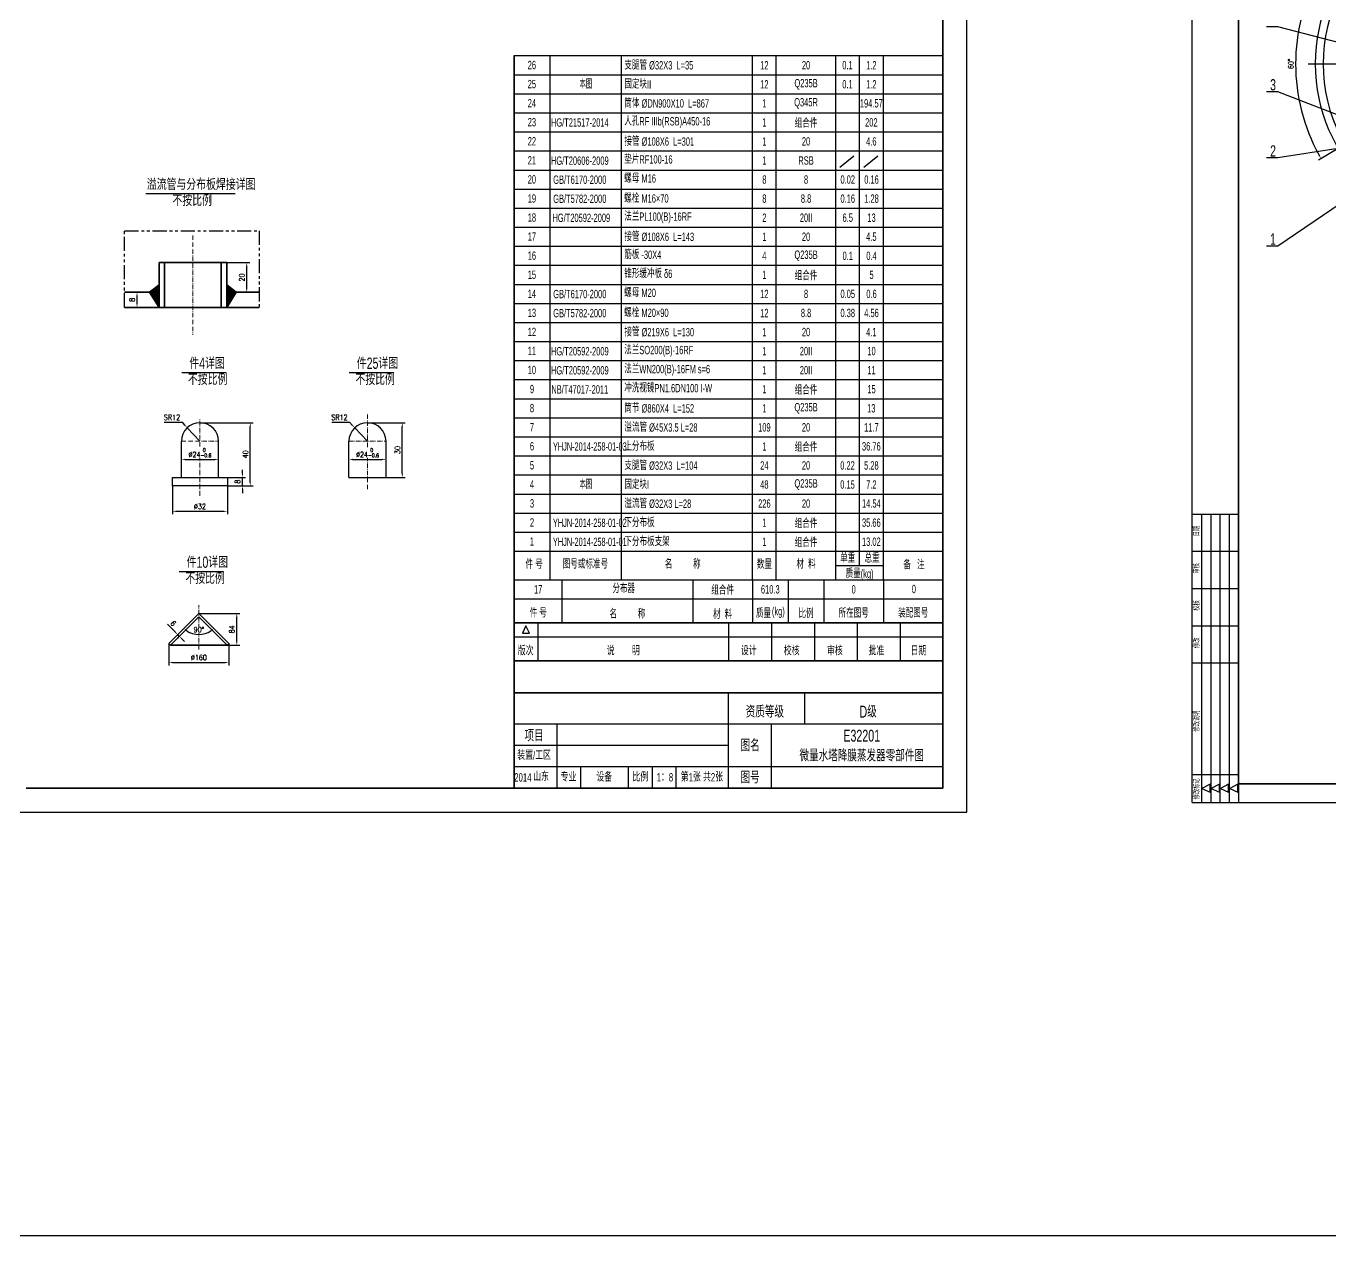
# Model space of a CAD drawing. Header units: millimetres. Extents: x 174648 to 205929, y -160248 to -145891.
# Drawn here: x 176620 to 180088, y -151223 to -148006 of the extents above; entities that cross this region are included whole.
import ezdxf
from ezdxf.enums import TextEntityAlignment as Align

# ---------------------------------------------------------------- set-up
doc = ezdxf.new("R2010")
doc.units = ezdxf.units.MM
doc.linetypes.add('ACAD_ISO10W100', pattern=[18.7, 12, -3, 0.7, -3])
doc.linetypes.add('PHANTOM', pattern=[2.5, 1.25, -0.25, 0.25, -0.25, 0.25, -0.25])
doc.layers.add('9双点划线层', color=6, linetype='PHANTOM')
doc.layers.add('中心线', color=1, linetype='ACAD_ISO10W100', lineweight=18)
doc.layers.add('图层1', color=4, linetype='Continuous', lineweight=35)
doc.styles.add('TH_GBDIM', font='romans.shx', dxfattribs={"width": 0.8, "bigfont": 'gbcbig.shx'})
doc.styles.add('样式 3.5', font='roms.shx', dxfattribs={"width": 0.7, "height": 3.5, "bigfont": 'hztxt.shx'})
doc.styles.add('样式 5', font='roms.shx', dxfattribs={"width": 0.67, "height": 5, "bigfont": 'hztxt.shx'})
doc.dimstyles.new('TH_GBDIM', dxfattribs={"dimtxt": 3.5, "dimasz": 2.5, "dimexe": 2, "dimexo": 0, "dimgap": 1.5, "dimtad": 1, "dimdec": 1, "dimzin": 0, "dimdsep": 46, "dimtxsty": 'TH_GBDIM', "dimcen": 2.5, "dimclrd": 130, "dimclre": 130, "dimclrt": 3, "dimadec": 0, "dimazin": 0, "dimtfac": 0.714286, "dimtdec": 1, "dimtmove": 0, "dimatfit": 3, "dimfxl": 0, "dimtzin": 0, "dimlwd": -1, "dimlwe": -1, "dimarcsym": 0})

# ---------------------------------------------------------------- blocks, each defined once
blk = doc.blocks.new('*D266')
at = {"color": 130, "linetype": 'Continuous', "transparency": 16777216}
blk.add_arc((180500.5, -148106.7), 362.7, 151.5799, 178.4201, dxfattribs=at)
at = {"color": 130, "transparency": 16777216}
for points in [[(180180.1, -147933.3), (180183, -147934.9), (180186.4, -147925.4)], [(180139.6, -148096.7), (180136.3, -148096.7), (180137.8, -148106.7)]]:
    blk.add_solid(points, dxfattribs=at)
at = {"layer": 'Defpoints', "color": 0, "transparency": 16777216}
for p in [(180117.7, -147885.7), (180303.3, -147992.9), (180030.5, -148106.7), (180970.5, -148106.7)]:
    blk.add_point(p, dxfattribs=at)
at = {"color": 3, "transparency": 16777216, "insert": (180137.6, -148009.5), "char_height": 14, "attachment_point": 5, "rotation": 75, "style": 'TH_GBDIM', "bg_fill": 3, "box_fill_scale": 1.1, "bg_fill_color": 256, "bg_fill_true_color": 13158600, "bg_fill_transparency": 0}
blk.add_mtext('30°', dxfattribs=at)
at = {"layer": 'Defpoints', "color": 0, "transparency": 16777216}
blk.add_point((180159.7, -147982.7), dxfattribs=at)
blk = doc.blocks.new('*D267')
at = {"color": 130, "transparency": 16777216}
blk.add_line((180117.7, -147885.7), (180057.7, -147851.1), dxfattribs=at)
at = {"color": 130, "linetype": 'Continuous', "transparency": 16777216}
blk.add_line((180110.8, -148331.7), (180057.7, -148362.4), dxfattribs=at)
blk.add_arc((180500.5, -148106.7), 503.3, 151.1385, 208.8615, dxfattribs=at)
at = {"color": 130, "transparency": 16777216}
for points in [[(180058.3, -147863), (180061.2, -147864.6), (180064.6, -147855.1)], [(180061.2, -148348.8), (180058.3, -148350.5), (180064.6, -148358.4)]]:
    blk.add_solid(points, dxfattribs=at)
at = {"layer": 'Defpoints', "color": 0, "transparency": 16777216}
for p in [(180117.7, -147885.7), (180303.3, -147992.9), (180004.8, -148019.3), (180500.5, -148106.7), (180110.8, -148331.7)]:
    blk.add_point(p, dxfattribs=at)
at = {"color": 3, "transparency": 16777216, "insert": (179984.2, -148106.7), "char_height": 14, "attachment_point": 5, "rotation": 90, "style": 'TH_GBDIM', "bg_fill": 3, "box_fill_scale": 1.1, "bg_fill_color": 256, "bg_fill_true_color": 13158600, "bg_fill_transparency": 0}
blk.add_mtext('60°', dxfattribs=at)
blk = doc.blocks.new('*D305')
at = {"color": 130, "transparency": 16777216}
blk.add_line((177153.4, -148635.1), (177214.7, -148635.1), dxfattribs=at)
at = {"color": 130, "linetype": 'Continuous', "transparency": 16777216}
for p, q in [((177206.7, -148704.1), (177206.7, -148645.1)), ((177178.6, -148714.1), (177214.7, -148714.1))]:
    blk.add_line(p, q, dxfattribs=at)
at = {"color": 130, "transparency": 16777216}
for points in [[(177205, -148645.1), (177208.3, -148645.1), (177206.7, -148635.1)], [(177205, -148704.1), (177208.3, -148704.1), (177206.7, -148714.1)]]:
    blk.add_solid(points, dxfattribs=at)
at = {"layer": 'Defpoints', "color": 0, "transparency": 16777216}
for p in [(177153.4, -148635.1), (177206.7, -148635.1), (177178.6, -148714.1)]:
    blk.add_point(p, dxfattribs=at)
at = {"color": 3, "transparency": 16777216, "insert": (177193.7, -148674.6), "char_height": 14, "attachment_point": 5, "rotation": 90, "style": 'TH_GBDIM', "bg_fill": 3, "box_fill_scale": 1.1, "bg_fill_color": 256, "bg_fill_true_color": 13158600, "bg_fill_transparency": 0}
blk.add_mtext('{20}{}{}', dxfattribs=at)
blk = doc.blocks.new('*D306')
at = {"color": 130, "linetype": 'Continuous', "transparency": 16777216}
for p, q in [((176914.7, -148714.1), (176906.7, -148714.1)), ((176914.7, -148724.1), (176914.7, -148744.1))]:
    blk.add_line(p, q, dxfattribs=at)
at = {"color": 130, "transparency": 16777216}
blk.add_line((176914.7, -148754.1), (176906.7, -148754.1), dxfattribs=at)
for points in [[(176913.1, -148724.1), (176916.4, -148724.1), (176914.7, -148714.1)], [(176913.1, -148744.1), (176916.4, -148744.1), (176914.7, -148754.1)]]:
    blk.add_solid(points, dxfattribs=at)
at = {"color": 3, "transparency": 16777216, "insert": (176901.7, -148734.1), "char_height": 14, "attachment_point": 5, "rotation": 90, "style": 'TH_GBDIM', "bg_fill": 3, "box_fill_scale": 1.1, "bg_fill_color": 256, "bg_fill_true_color": 13158600, "bg_fill_transparency": 0}
blk.add_mtext('{8}{}{}', dxfattribs=at)
at = {"layer": 'Defpoints', "color": 0, "transparency": 16777216}
for p in [(176914.7, -148714.1), (176914.7, -148754.1), (176914.7, -148754.1)]:
    blk.add_point(p, dxfattribs=at)
blk = doc.blocks.new('*D307')
at = {"color": 130, "linetype": 'Continuous', "transparency": 16777216}
for p, q in [((177009.1, -149228.7), (177009.1, -149304.5)), ((177019.1, -149296.5), (177145.3, -149296.5))]:
    blk.add_line(p, q, dxfattribs=at)
at = {"color": 130, "transparency": 16777216}
blk.add_line((177155.3, -149228.7), (177155.3, -149304.5), dxfattribs=at)
for points in [[(177019.1, -149294.9), (177019.1, -149298.2), (177009.1, -149296.5)], [(177145.3, -149294.9), (177145.3, -149298.2), (177155.3, -149296.5)]]:
    blk.add_solid(points, dxfattribs=at)
at = {"layer": 'Defpoints', "color": 0, "transparency": 16777216}
for p in [(177009.1, -149228.7), (177155.3, -149228.7), (177155.3, -149296.5)]:
    blk.add_point(p, dxfattribs=at)
at = {"color": 3, "transparency": 16777216, "insert": (177082.2, -149283.5), "char_height": 14, "attachment_point": 5, "style": 'TH_GBDIM', "bg_fill": 3, "box_fill_scale": 1.1, "bg_fill_color": 256, "bg_fill_true_color": 13158600, "bg_fill_transparency": 0}
blk.add_mtext('{%%c32}{}{}', dxfattribs=at)
blk = doc.blocks.new('*D308')
at = {"color": 130, "linetype": 'Continuous', "transparency": 16777216}
for p, q in [((177032.8, -149158.3), (177032.8, -149150.3)), ((177042.8, -149158.3), (177121.6, -149158.3))]:
    blk.add_line(p, q, dxfattribs=at)
at = {"color": 130, "transparency": 16777216}
blk.add_line((177131.6, -149158.3), (177131.6, -149150.3), dxfattribs=at)
for points in [[(177042.8, -149156.7), (177042.8, -149160), (177032.8, -149158.3)], [(177121.6, -149156.7), (177121.6, -149160), (177131.6, -149158.3)]]:
    blk.add_solid(points, dxfattribs=at)
at = {"layer": 'Defpoints', "color": 0, "transparency": 16777216}
for p in [(177032.8, -149158.3), (177131.6, -149158.3), (177131.6, -149158.3)]:
    blk.add_point(p, dxfattribs=at)
at = {"color": 3, "transparency": 16777216, "insert": (177082.2, -149140.7), "char_height": 14, "attachment_point": 5, "style": 'TH_GBDIM', "bg_fill": 3, "box_fill_scale": 1.1, "bg_fill_color": 256, "bg_fill_true_color": 13158600, "bg_fill_transparency": 0}
blk.add_mtext('{%%c24}{}{\\H0.7143x;\\S 0^ -0.6;}', dxfattribs=at)
blk = doc.blocks.new('*D309')
at = {"color": 130, "linetype": 'Continuous', "transparency": 16777216}
for p, q in [((177195.4, -149196.4), (177195.4, -149186.4)), ((177195.4, -149228.7), (177195.4, -149206.4)), ((177155.3, -149228.7), (177203.4, -149228.7)), ((177195.4, -149238.7), (177195.4, -149248.7))]:
    blk.add_line(p, q, dxfattribs=at)
at = {"color": 130, "transparency": 16777216}
blk.add_line((177155.3, -149206.4), (177203.4, -149206.4), dxfattribs=at)
for points in [[(177193.8, -149196.4), (177197.1, -149196.4), (177195.4, -149206.4)], [(177193.8, -149238.7), (177197.1, -149238.7), (177195.4, -149228.7)]]:
    blk.add_solid(points, dxfattribs=at)
at = {"layer": 'Defpoints', "color": 0, "transparency": 16777216}
for p in [(177155.3, -149206.4), (177155.3, -149228.7)]:
    blk.add_point(p, dxfattribs=at)
at = {"color": 3, "transparency": 16777216, "insert": (177182.4, -149217.6), "char_height": 14, "attachment_point": 5, "rotation": 90, "style": 'TH_GBDIM', "bg_fill": 3, "box_fill_scale": 1.1, "bg_fill_color": 256, "bg_fill_true_color": 13158600, "bg_fill_transparency": 0}
blk.add_mtext('{8}{}{}', dxfattribs=at)
at = {"layer": 'Defpoints', "color": 0, "transparency": 16777216}
blk.add_point((177195.4, -149206.4), dxfattribs=at)
blk = doc.blocks.new('*D310')
at = {"color": 130, "transparency": 16777216}
blk.add_line((177082.2, -149060.9), (177224.1, -149060.9), dxfattribs=at)
at = {"color": 130, "linetype": 'Continuous', "transparency": 16777216}
for p, q in [((177216.1, -149218.7), (177216.1, -149070.9)), ((177155.3, -149228.7), (177224.1, -149228.7))]:
    blk.add_line(p, q, dxfattribs=at)
at = {"color": 130, "transparency": 16777216}
for points in [[(177214.4, -149070.9), (177217.7, -149070.9), (177216.1, -149060.9)], [(177214.4, -149218.7), (177217.7, -149218.7), (177216.1, -149228.7)]]:
    blk.add_solid(points, dxfattribs=at)
at = {"layer": 'Defpoints', "color": 0, "transparency": 16777216}
for p in [(177082.2, -149060.9), (177216.1, -149060.9), (177155.3, -149228.7)]:
    blk.add_point(p, dxfattribs=at)
at = {"color": 3, "transparency": 16777216, "insert": (177203.1, -149144.8), "char_height": 14, "attachment_point": 5, "rotation": 90, "style": 'TH_GBDIM', "bg_fill": 3, "box_fill_scale": 1.1, "bg_fill_color": 256, "bg_fill_true_color": 13158600, "bg_fill_transparency": 0}
blk.add_mtext('{40}{}{}', dxfattribs=at)
blk = doc.blocks.new('*D311')
at = {"color": 130, "linetype": 'Continuous', "transparency": 16777216}
for p, q in [((176987.1, -149059.7), (177034.7, -149059.7)), ((177034.7, -149059.7), (177041.5, -149067)), ((177082.2, -149110.3), (177048.4, -149074.3))]:
    blk.add_line(p, q, dxfattribs=at)
at = {"layer": 'Defpoints', "color": 0, "transparency": 16777216}
for p in [(177048.4, -149074.3), (177082.2, -149110.3)]:
    blk.add_point(p, dxfattribs=at)
at = {"color": 3, "transparency": 16777216, "insert": (177007.9, -149046.7), "char_height": 14, "attachment_point": 5, "style": 'TH_GBDIM', "bg_fill": 3, "box_fill_scale": 1.1, "bg_fill_color": 256, "bg_fill_true_color": 13158600, "bg_fill_transparency": 0}
blk.add_mtext('{SR12}{}{}', dxfattribs=at)
at = {"color": 130, "transparency": 16777216}
blk.add_solid([(177042.7, -149065.9), (177040.3, -149068.1), (177048.4, -149074.3)], dxfattribs=at)
blk = doc.blocks.new('*D313')
at = {"color": 130, "linetype": 'Continuous', "transparency": 16777216}
blk.add_arc((177079.2, -149568.3), 56, 235.2452, 304.7548, dxfattribs=at)
at = {"color": 130, "transparency": 16777216}
for points in [[(177046.2, -149615.6), (177048.4, -149613), (177039.6, -149607.9)], [(177110.1, -149613), (177112.2, -149615.6), (177118.8, -149607.9)]]:
    blk.add_solid(points, dxfattribs=at)
at = {"layer": 'Defpoints', "color": 0, "transparency": 16777216}
for p in [(177079.2, -149568.3), (177079.2, -149568.3), (176999.2, -149648.3), (177159.2, -149648.3)]:
    blk.add_point(p, dxfattribs=at)
at = {"color": 3, "transparency": 16777216, "insert": (177079.2, -149611.3), "char_height": 14, "attachment_point": 5, "style": 'TH_GBDIM', "bg_fill": 3, "box_fill_scale": 1.1, "bg_fill_color": 256, "bg_fill_true_color": 13158600, "bg_fill_transparency": 0}
blk.add_mtext('90°', dxfattribs=at)
at = {"layer": 'Defpoints', "color": 0, "transparency": 16777216}
blk.add_point((177064.7, -149622.4), dxfattribs=at)
blk = doc.blocks.new('*D314')
at = {"color": 130, "linetype": 'Continuous', "transparency": 16777216}
for p, q in [((176999.2, -149648.3), (176999.2, -149706.5)), ((177009.2, -149698.5), (177149.2, -149698.5))]:
    blk.add_line(p, q, dxfattribs=at)
at = {"color": 130, "transparency": 16777216}
blk.add_line((177159.2, -149648.3), (177159.2, -149706.5), dxfattribs=at)
for points in [[(177009.2, -149696.8), (177009.2, -149700.2), (176999.2, -149698.5)], [(177149.2, -149696.8), (177149.2, -149700.2), (177159.2, -149698.5)]]:
    blk.add_solid(points, dxfattribs=at)
at = {"layer": 'Defpoints', "color": 0, "transparency": 16777216}
for p in [(176999.2, -149648.3), (177159.2, -149648.3), (177159.2, -149698.5)]:
    blk.add_point(p, dxfattribs=at)
at = {"color": 3, "transparency": 16777216, "insert": (177079.2, -149685.5), "char_height": 14, "attachment_point": 5, "style": 'TH_GBDIM', "bg_fill": 3, "box_fill_scale": 1.1, "bg_fill_color": 256, "bg_fill_true_color": 13158600, "bg_fill_transparency": 0}
blk.add_mtext('{%%c160}{}{}', dxfattribs=at)
blk = doc.blocks.new('*D315')
at = {"color": 130, "transparency": 16777216}
blk.add_line((177079.2, -149568.3), (177188.2, -149568.3), dxfattribs=at)
at = {"color": 130, "linetype": 'Continuous', "transparency": 16777216}
for p, q in [((177180.2, -149642.5), (177180.2, -149578.3)), ((177079.2, -149652.5), (177188.2, -149652.5))]:
    blk.add_line(p, q, dxfattribs=at)
at = {"color": 130, "transparency": 16777216}
for points in [[(177178.5, -149578.3), (177181.9, -149578.3), (177180.2, -149568.3)], [(177178.5, -149642.5), (177181.9, -149642.5), (177180.2, -149652.5)]]:
    blk.add_solid(points, dxfattribs=at)
at = {"layer": 'Defpoints', "color": 0, "transparency": 16777216}
for p in [(177079.2, -149568.3), (177180.2, -149568.3), (177079.2, -149652.5)]:
    blk.add_point(p, dxfattribs=at)
at = {"color": 3, "transparency": 16777216, "insert": (177167.2, -149610.4), "char_height": 14, "attachment_point": 5, "rotation": 90, "style": 'TH_GBDIM', "bg_fill": 3, "box_fill_scale": 1.1, "bg_fill_color": 256, "bg_fill_true_color": 13158600, "bg_fill_transparency": 0}
blk.add_mtext('84', dxfattribs=at)
blk = doc.blocks.new('*D316')
at = {"color": 130, "linetype": 'Continuous', "transparency": 16777216}
for p, q in [((177015.9, -149617.4), (176995.5, -149597)), ((177027.3, -149628.7), (177021.6, -149634.4)), ((177027.3, -149628.7), (177023, -149624.5)), ((177034.3, -149635.8), (177041.4, -149642.9))]:
    blk.add_line(p, q, dxfattribs=at)
at = {"color": 130, "transparency": 16777216}
blk.add_line((177023, -149624.5), (177017.4, -149630.2), dxfattribs=at)
for points in [[(177017.1, -149616.2), (177014.8, -149618.6), (177023, -149624.5)], [(177035.5, -149634.6), (177033.1, -149637), (177027.3, -149628.7)]]:
    blk.add_solid(points, dxfattribs=at)
at = {"layer": 'Defpoints', "color": 0, "transparency": 16777216}
for p in [(177023, -149624.5), (177023, -149624.5), (177027.3, -149628.7)]:
    blk.add_point(p, dxfattribs=at)
at = {"color": 3, "transparency": 16777216, "insert": (177011.4, -149594.5), "char_height": 14, "attachment_point": 5, "rotation": 315, "style": 'TH_GBDIM', "bg_fill": 3, "box_fill_scale": 1.1, "bg_fill_color": 256, "bg_fill_true_color": 13158600, "bg_fill_transparency": 0}
blk.add_mtext('6', dxfattribs=at)
blk = doc.blocks.new('*D318')
at = {"color": 130, "linetype": 'Continuous', "transparency": 16777216}
for p, q in [((177478.5, -149158.3), (177478.5, -149150.3)), ((177488.5, -149158.3), (177567.3, -149158.3))]:
    blk.add_line(p, q, dxfattribs=at)
at = {"color": 130, "transparency": 16777216}
blk.add_line((177577.3, -149158.3), (177577.3, -149150.3), dxfattribs=at)
for points in [[(177488.5, -149156.7), (177488.5, -149160), (177478.5, -149158.3)], [(177567.3, -149156.7), (177567.3, -149160), (177577.3, -149158.3)]]:
    blk.add_solid(points, dxfattribs=at)
at = {"layer": 'Defpoints', "color": 0, "transparency": 16777216}
for p in [(177478.5, -149158.3), (177577.3, -149158.3), (177577.3, -149158.3)]:
    blk.add_point(p, dxfattribs=at)
at = {"color": 3, "transparency": 16777216, "insert": (177527.9, -149140.7), "char_height": 14, "attachment_point": 5, "style": 'TH_GBDIM', "bg_fill": 3, "box_fill_scale": 1.1, "bg_fill_color": 256, "bg_fill_true_color": 13158600, "bg_fill_transparency": 0}
blk.add_mtext('{%%c24}{}{\\H0.7143x;\\S 0^ -0.6;}', dxfattribs=at)
blk = doc.blocks.new('*D319')
at = {"color": 130, "transparency": 16777216}
blk.add_line((177527.9, -149060.9), (177628.6, -149060.9), dxfattribs=at)
at = {"color": 130, "linetype": 'Continuous', "transparency": 16777216}
for p, q in [((177620.6, -149196.4), (177620.6, -149070.9)), ((177577.3, -149206.4), (177628.6, -149206.4))]:
    blk.add_line(p, q, dxfattribs=at)
at = {"color": 130, "transparency": 16777216}
for points in [[(177618.9, -149070.9), (177622.2, -149070.9), (177620.6, -149060.9)], [(177618.9, -149196.4), (177622.2, -149196.4), (177620.6, -149206.4)]]:
    blk.add_solid(points, dxfattribs=at)
at = {"layer": 'Defpoints', "color": 0, "transparency": 16777216}
for p in [(177527.9, -149060.9), (177620.6, -149060.9), (177577.3, -149206.4)]:
    blk.add_point(p, dxfattribs=at)
at = {"color": 3, "transparency": 16777216, "insert": (177607.6, -149133.6), "char_height": 14, "attachment_point": 5, "rotation": 90, "style": 'TH_GBDIM', "bg_fill": 3, "box_fill_scale": 1.1, "bg_fill_color": 256, "bg_fill_true_color": 13158600, "bg_fill_transparency": 0}
blk.add_mtext('{30}{}{}', dxfattribs=at)
blk = doc.blocks.new('*D320')
at = {"color": 130, "linetype": 'Continuous', "transparency": 16777216}
for p, q in [((177432.7, -149059.7), (177480.3, -149059.7)), ((177480.3, -149059.7), (177487.2, -149067)), ((177527.9, -149110.3), (177494, -149074.3))]:
    blk.add_line(p, q, dxfattribs=at)
at = {"layer": 'Defpoints', "color": 0, "transparency": 16777216}
for p in [(177494, -149074.3), (177527.9, -149110.3)]:
    blk.add_point(p, dxfattribs=at)
at = {"color": 3, "transparency": 16777216, "insert": (177453.5, -149046.7), "char_height": 14, "attachment_point": 5, "style": 'TH_GBDIM', "bg_fill": 3, "box_fill_scale": 1.1, "bg_fill_color": 256, "bg_fill_true_color": 13158600, "bg_fill_transparency": 0}
blk.add_mtext('{SR12}{}{}', dxfattribs=at)
at = {"color": 130, "transparency": 16777216}
blk.add_solid([(177488.4, -149065.9), (177486, -149068.1), (177494, -149074.3)], dxfattribs=at)

msp = doc.modelspace()

# ---------------------------------------------------------------- hatches: boundary and pattern name
h = msp.add_hatch()
h.set_pattern_fill('ANSI37', color=256)
h.set_pattern_definition([(45, (911.0454, 2804.153), (-2.24506403, 2.24506403), []), (135, (911.0454, 2804.153), (-2.24506403, -2.24506403), [])])
h.paths.add_polyline_path([(176973.4, -148694.6), (176948.2, -148714.1), (176973.4, -148754.1)])
h.paths.add_polyline_path([(177178.6, -148714.1), (177153.4, -148694.6), (177153.4, -148754.1)])

# ---------------------------------------------------------------- linework, layer by layer
at = {"color": 7, "linetype": 'Continuous'}
for p, q in [((179122.4, -150096.4), (179122.4, -146332.8)), ((179721.7, -150071.1), (179721.7, -147130.8)), ((179721.7, -149303.8), (179845.4, -149303.8)), ((179746.4, -149303.8), (179746.4, -150071.1)), ((179771.2, -149303.8), (179771.2, -150071.1)), ((179795.9, -149303.8), (179795.9, -150071.1)), ((179820.7, -149303.8), (179820.7, -150071.1)), ((179721.7, -149402.8), (179845.4, -149402.8)), ((179721.7, -149501.8), (179845.4, -149501.8)), ((179721.7, -149600.8), (179845.4, -149600.8)), ((179721.7, -149699.8), (179845.4, -149699.8)), ((179721.7, -149996.8), (179845.4, -149996.8)), ((179721.7, -150071.1), (181800.7, -150071.1)), ((176461.2, -150096.4), (179122.4, -150096.4))]:
    msp.add_line(p, q, dxfattribs=at)
for p, q in [((179949.8, -148007.8), (179920.1, -148007.8)), ((177918.5, -148084.7), (179059, -148084.7)), ((178013.6, -149478.7), (178013.6, -148084.7)), ((178203.6, -149478.7), (178203.6, -148084.7)), ((178552.1, -149478.7), (178552.1, -148084.7)), ((178615.5, -149478.7), (178615.5, -148084.7)), ((178773.9, -149478.7), (178773.9, -148084.7)), ((178837.2, -149440.6), (178837.2, -148084.7)), ((178900.6, -149478.7), (178900.6, -148084.7)), ((177918.5, -148135.4), (179059, -148135.4)), ((177918.5, -148186.1), (179059, -148186.1)), ((179949.8, -148180.6), (179920.1, -148180.6)), ((177918.5, -148236.8), (179059, -148236.8)), ((177918.5, -148287.5), (179059, -148287.5)), ((177918.5, -148338.2), (179059, -148338.2)), ((178784.7, -148381), (178821.9, -148351)), ((178848.1, -148381), (178885.3, -148351)), ((179949.8, -148356.6), (179920.1, -148356.6)), ((177918.5, -148388.9), (179059, -148388.9)), ((180187.6, -148430.1), (179949.8, -148591)), ((176938.4, -148451.5), (177175.5, -148451.5)), ((177918.5, -148439.6), (179059, -148439.6)), ((177918.5, -148490.2), (179059, -148490.2)), ((177918.5, -148540.9), (179059, -148540.9)), ((177918.5, -148591.6), (179059, -148591.6)), ((179949.8, -148591), (179920.1, -148591)), ((177918.5, -148642.3), (179059, -148642.3)), ((177918.5, -148693), (179059, -148693)), ((177918.5, -148743.7), (179059, -148743.7)), ((177918.5, -148794.4), (179059, -148794.4)), ((177918.5, -148845.1), (179059, -148845.1)), ((177918.5, -148895.7), (179059, -148895.7)), ((177033.6, -148927.3), (177152.1, -148927.3)), ((177479.2, -148927.3), (177597.8, -148927.3)), ((177918.5, -148946.4), (179059, -148946.4)), ((177918.5, -148997.1), (179059, -148997.1)), ((177918.5, -149047.8), (179059, -149047.8)), ((177032.8, -149206.4), (177032.8, -149110.3)), ((177131.6, -149206.4), (177131.6, -149110.3)), ((177478.5, -149206.4), (177478.5, -149110.3)), ((177577.3, -149206.4), (177577.3, -149110.3)), ((177918.5, -149098.5), (179059, -149098.5)), ((177918.5, -149149.2), (179059, -149149.2)), ((177918.5, -149199.9), (179059, -149199.9)), ((177918.5, -149250.6), (179059, -149250.6)), ((177918.5, -149301.3), (179059, -149301.3)), ((177918.5, -149351.9), (179059, -149351.9)), ((177918.5, -149402.6), (179059, -149402.6)), ((177026.7, -149456.4), (177145.2, -149456.4)), ((178773.9, -149440.6), (178900.6, -149440.6)), ((177918.5, -149478.7), (179059, -149478.7)), ((177918.5, -149592.7), (179059, -149592.7)), ((177918.5, -149609.2), (177918.5, -149640.9)), ((177949.3, -149601.4), (177940.6, -149620.6)), ((177959.1, -149620.6), (177949.3, -149601.4)), ((177981.9, -149694.1), (177981.9, -149592.7)), ((178488.8, -149592.7), (178488.8, -149694.1)), ((178602.8, -149592.7), (178602.8, -149694.1)), ((178716.8, -149592.7), (178716.8, -149694.1)), ((178830.9, -149592.7), (178830.9, -149694.1)), ((178944.9, -149592.7), (178944.9, -149694.1)), ((177918.5, -149630.7), (179059, -149630.7)), ((177940.6, -149620.6), (177959.1, -149620.6)), ((178488.8, -150033.1), (178488.8, -149779.6)), ((178691.5, -149862), (178691.5, -149779.6)), ((177918.5, -149862), (179059, -149862)), ((178032.6, -150033.1), (178032.6, -149862)), ((178602.8, -150033.1), (178602.8, -149862)), ((178488.8, -149919), (177918.5, -149919)), ((179059, -149976), (177918.5, -149976)), ((178095.9, -150033.1), (178095.9, -149976)), ((178222.6, -150033.1), (178222.6, -149976)), ((178286, -150033.1), (178286, -149976)), ((178349.4, -150033.1), (178349.4, -149976)), ((179769.5, -150022.5), (179747.9, -150033.6)), ((179769.5, -150043.4), (179769.5, -150022.5)), ((179794.3, -150022.5), (179772.6, -150033.6)), ((179794.3, -150043.4), (179794.3, -150022.5)), ((179819, -150022.5), (179797.4, -150033.6)), ((179819, -150043.4), (179819, -150022.5)), ((179843.8, -150022.5), (179822.1, -150033.6)), ((179843.8, -150043.4), (179843.8, -150022.5)), ((179845.4, -150021.6), (179845.4, -150071.1)), ((179747.9, -150033.6), (179769.5, -150043.4)), ((179772.6, -150033.6), (179794.3, -150043.4)), ((179797.4, -150033.6), (179819, -150043.4)), ((179822.1, -150033.6), (179843.8, -150043.4))]:
    msp.add_line(p, q)
at = {"color": 1, "ltscale": 1.5}
for p, q in [((180030.5, -148106.7), (180970.5, -148106.7)), ((180050.5, -148106.7), (180950.5, -148106.7))]:
    msp.add_line(p, q, dxfattribs=at)
at = {"color": 4}
for p, q in [((177918.5, -149406.4), (177918.5, -149438.1)), ((177918.5, -149406.4), (177918.5, -149438.1)), ((177918.5, -149406.4), (177918.5, -149438.1)), ((177918.5, -149457.1), (177918.5, -149488.8))]:
    msp.add_line(p, q, dxfattribs=at)
msp.add_lwpolyline([(177009.1, -149206.4), (177155.3, -149206.4), (177155.3, -149228.7), (177009.1, -149228.7)], close=True)
for points in [[(178045.2, -149478.7), (178045.2, -149592.7)], [(178393.7, -149478.7), (178393.7, -149592.7)], [(178552.1, -149478.7), (178552.1, -149592.7)], [(178647.2, -149478.7), (178647.2, -149592.7)], [(178742.2, -149478.7), (178742.2, -149592.7)], [(178900.6, -149478.7), (178900.6, -149592.7)], [(177918.5, -149529.3), (179059, -149529.3)]]:
    msp.add_lwpolyline(points)
msp.add_circle((180500.5, -148106.7), 450)
for centre, radius, start, end in [((180500.5, -148106.7), 430, 153.333, 206.667), ((177082.2, -149110.3), 49.4, 0, 180), ((177527.9, -149110.3), 49.4, 0, 180)]:
    msp.add_arc(centre, radius, start, end)
at = {"layer": '9双点划线层', "ltscale": 30}
for p, q in [((176881.3, -148754.1), (176881.3, -148550.8)), ((176881.3, -148550.8), (177239.8, -148550.8)), ((177239.8, -148550.8), (177239.8, -148754.1))]:
    msp.add_line(p, q, dxfattribs=at)
at = {"layer": '中心线'}
for p, q in [((177063.4, -148562.7), (177063.4, -148827.1)), ((177082.2, -149255.2), (177082.2, -149051.6)), ((177527.9, -149237.9), (177527.9, -149034.3)), ((177032.8, -149110.3), (177131.6, -149110.3)), ((177478.5, -149110.3), (177577.3, -149110.3)), ((177079.2, -149664.1), (177079.2, -149546))]:
    msp.add_line(p, q, dxfattribs=at)
at = {"layer": '图层1'}
for p, q in [((179059, -150033.1), (179059, -146396.2)), ((179059, -150033.1), (179059, -146396.2)), ((179845.4, -147180.3), (179845.4, -150021.6)), ((177918.5, -149640.9), (177918.5, -148084.7)), ((176973.4, -148754.1), (176973.4, -148635.1)), ((176973.4, -148635.1), (177153.4, -148635.1)), ((176987.8, -148754.1), (176987.8, -148635.1)), ((177139, -148635.1), (177139, -148754.1)), ((177153.4, -148635.1), (177153.4, -148754.1)), ((176948.2, -148714.1), (176973.4, -148694.6)), ((177178.6, -148714.1), (177153.4, -148694.6)), ((176881.3, -148714.1), (176948.2, -148714.1)), ((176973.4, -148754.1), (176948.2, -148714.1)), ((177153.4, -148754.1), (177178.6, -148714.1)), ((177178.6, -148714.1), (177239.8, -148714.1)), ((176881.3, -148754.1), (177239.8, -148754.1)), ((177918.5, -149694.1), (177918.5, -149212.5)), ((177918.5, -149694.1), (177918.5, -149212.5)), ((177079.2, -149568.3), (176999.2, -149648.3)), ((177079.2, -149568.3), (177159.2, -149648.3)), ((177079.2, -149576.8), (177003.5, -149652.5)), ((177079.2, -149576.8), (177155, -149652.5)), ((177918.5, -149592.7), (179059, -149592.7)), ((179059, -149694.1), (177918.5, -149694.1)), ((177918.5, -149694.1), (177918.5, -149779.6)), ((177918.5, -149694.1), (177918.5, -149779.6)), ((177918.5, -149779.6), (179059, -149779.6)), ((177918.5, -149779.6), (179059, -149779.6)), ((179059, -149779.6), (177918.5, -149779.6)), ((177918.5, -150033.1), (177918.5, -149779.6)), ((179845.4, -150021.6), (181751.2, -150021.6)), ((176619.6, -150033.1), (179059, -150033.1))]:
    msp.add_line(p, q, dxfattribs=at)

# ---------------------------------------------------------------- texts
at = {"style": '样式 3.5'}
for s, height, width, p in [('26', 22.18, 0.67, (177954.3, -148120.7)), ('支腿管 %%C32X3  L=35', 22.176, 0.67, (178211.5, -148121.5)), ('25', 22.18, 0.67, (177954.3, -148171.4)), ('本图', 22.18, 0.55, (178092.5, -148172.2)), ('固定块II', 22.18, 0.67, (178211.5, -148172.2)), ('24', 22.18, 0.67, (177954.3, -148222.1)), ('筒体 %%CDN900X10  L=867', 22.176, 0.67, (178211.5, -148222.9)), ('23', 22.18, 0.67, (177954.3, -148272.8)), ('人孔RF IIIb(RSB)A450-16', 22.176, 0.67, (178211.1, -148270.4)), ('22', 22.18, 0.67, (177954.3, -148323.5)), ('接管 %%C108X6  L=301', 22.176, 0.67, (178211.5, -148324.3)), ('21', 22.18, 0.67, (177954.3, -148374.2)), ('垫片RF100-16', 22.18, 0.67, (178211.1, -148371.8)), ('20', 22.18, 0.67, (177954.3, -148424.9)), ('螺母 M16', 22.18, 0.67, (178211.1, -148422.5)), ('19', 22.18, 0.67, (177954.3, -148475.6)), ('螺栓 M16×70', 22.18, 0.67, (178211, -148475.6)), ('法兰PL100(B)-16RF', 22.176, 0.67, (178211.1, -148523.9)), ('18', 22.18, 0.67, (177954.3, -148526.3)), ('17', 22.18, 0.67, (177954.3, -148576.9)), ('接管 %%C108X6  L=143', 22.176, 0.67, (178211.5, -148577.7)), ('筋板 -30X4', 22.18, 0.67, (178211.1, -148625.2)), ('16', 22.18, 0.67, (177954.3, -148627.6)), ('15', 22.18, 0.67, (177954.3, -148678.3)), ('锥形缓冲板 δ6', 22.18, 0.67, (178211.1, -148675.9)), ('14', 22.18, 0.67, (177954.3, -148729)), ('螺母 M20', 22.18, 0.67, (178211.1, -148726.6)), ('13', 22.18, 0.67, (177954.3, -148779.7)), ('螺栓 M20×90', 22.18, 0.67, (178211, -148779.7)), ('12', 22.18, 0.67, (177954.3, -148830.4)), ('接管 %%C219X6  L=130', 22.176, 0.67, (178211.5, -148831.2)), ('11', 22.18, 0.67, (177954.3, -148881.1)), ('法兰SO200(B)-16RF', 22.176, 0.67, (178211.1, -148878.7)), ('10', 22.18, 0.67, (177954.3, -148931.8)), ('法兰WN200(B)-16FM s=6', 22.176, 0.67, (178211.1, -148929.4)), ('9', 22.2, 0.67, (177960.1, -148982.4)), ('冲洗视镜PN1.6DN100 I-W', 22.176, 0.67, (178211.1, -148980.1)), ('8', 22.2, 0.67, (177960.1, -149033.1)), ('筒节 %%C860X4  L=152', 22.176, 0.67, (178211.5, -149033.9)), ('7', 22.2, 0.67, (177960.1, -149083.8)), ('溢流管 %%C45X3.5 L=28', 22.176, 0.67, (178211.5, -149084.6)), ('6', 22.2, 0.67, (177960.1, -149134.5)), ('YHJN-2014-258-01-03', 22.176, 0.55, (178021.4, -149135.3)), ('上分布板 ', 22.18, 0.67, (178211.5, -149135.3)), ('5', 22.2, 0.67, (177960.1, -149185.2)), ('支腿管 %%C32X3  L=104', 22.176, 0.67, (178211.5, -149186)), ('4', 22.2, 0.67, (177960.1, -149235.9)), ('本图', 22.18, 0.55, (178092.5, -149236.7)), ('固定块I', 22.18, 0.67, (178211.5, -149236.7)), ('溢流管 %%C32X3 L=28', 22.176, 0.67, (178211.5, -149287.3)), ('3', 22.2, 0.67, (177960.1, -149286.6)), ('2', 22.2, 0.67, (177960.1, -149337.3)), ('YHJN-2014-258-01-02', 22.176, 0.55, (178021.4, -149338)), ('下分布板 ', 22.18, 0.67, (178211.5, -149338)), ('1', 22.2, 0.67, (177960.1, -149387.9)), ('YHJN-2014-258-01-01', 22.176, 0.55, (178021.4, -149388.7)), ('下分布板支架', 22.18, 0.67, (178211.5, -149388.7)), ('分布器', 22.18, 0.67, (178179.6, -149513.5)), ('(kg)', 22.18, 0.67, (178603.9, -149573.3))]:
    msp.add_text(s, height=height, dxfattribs=dict(at, width=width)).set_placement(p)
at = {"style": '样式 3.5', "width": 0.67}
for s, height, p in [('12', 22.18, (178583.8, -148110.1)), ('20', 22.18, (178694.7, -148110.1)), ('12', 22.18, (178583.8, -148160.8)), ('Q235B', 22.18, (178694.7, -148160.8)), ('1', 22.2, (178583.8, -148211.5)), ('Q345R', 22.18, (178694.7, -148211.5)), ('HG/T21517-2014', 22.176, (178092.8, -148262.1)), ('1', 22.2, (178583.8, -148262.1)), ('组合件', 22.18, (178694.7, -148262.1)), ('1', 22.2, (178583.8, -148312.8)), ('20', 22.18, (178694.7, -148312.8)), ('HG/T20606-2009', 22.176, (178092.8, -148363.5)), ('1', 22.2, (178583.8, -148363.5)), ('RSB', 22.18, (178694.7, -148363.5)), ('GB/T6170-2000', 22.176, (178092.8, -148414.2)), ('8', 22.2, (178583.8, -148414.2)), ('8', 22.2, (178694.7, -148414.2)), ('GB/T5782-2000', 22.176, (178092.8, -148464.9)), ('8', 22.2, (178583.8, -148464.9)), ('8.8', 22.18, (178694.7, -148464.9)), ('HG/T20592-2009', 22.176, (178096.8, -148515.6)), ('2', 22.2, (178583.8, -148515.6)), ('20II', 22.18, (178694.7, -148515.6)), ('1', 22.2, (178583.8, -148566.3)), ('20', 22.18, (178694.7, -148566.3)), ('Q235B', 22.18, (178694.7, -148617)), ('4', 22.2, (178583.8, -148617)), ('1', 22.2, (178583.8, -148667.7)), ('组合件', 22.18, (178694.7, -148667.7)), ('GB/T6170-2000', 22.176, (178092.8, -148718.3)), ('12', 22.18, (178583.8, -148718.3)), ('8', 22.2, (178694.7, -148718.3)), ('GB/T5782-2000', 22.176, (178092.8, -148769)), ('12', 22.18, (178583.8, -148769)), ('8.8', 22.18, (178694.7, -148769)), ('1', 22.2, (178583.8, -148819.7)), ('20', 22.18, (178694.7, -148819.7)), ('HG/T20592-2009', 22.176, (178092.8, -148870.4)), ('1', 22.2, (178583.8, -148870.4)), ('20II', 22.18, (178694.7, -148870.4)), ('HG/T20592-2009', 22.176, (178092.8, -148921.1)), ('1', 22.2, (178583.8, -148921.1)), ('20II', 22.18, (178694.7, -148921.1)), ('NB/T47017-2011', 22.176, (178092.8, -148971.8)), ('1', 22.2, (178583.8, -148971.8)), ('组合件', 22.18, (178694.7, -148971.8)), ('1', 22.2, (178583.8, -149022.5)), ('Q235B', 22.18, (178694.7, -149022.5)), ('109', 22.18, (178583.8, -149073.2)), ('20', 22.18, (178694.7, -149073.2)), ('1', 22.2, (178583.8, -149123.8)), ('组合件', 22.18, (178694.7, -149123.8)), ('24', 22.18, (178583.8, -149174.5)), ('20', 22.18, (178694.7, -149174.5)), ('48', 22.18, (178583.8, -149225.2)), ('Q235B', 22.18, (178694.7, -149225.2)), ('226', 22.18, (178583.8, -149275.9)), ('20', 22.18, (178694.7, -149275.9)), ('1', 22.2, (178583.8, -149326.6)), ('组合件', 22.18, (178694.7, -149326.6)), ('1', 22.2, (178583.8, -149377.3)), ('组合件', 22.18, (178694.7, -149377.3)), ('件 号', 22.18, (177971.3, -149435.3)), ('图号或标准号', 22.18, (178107.7, -149434.7)), ('名          称', 22.176, (178366.6, -149434.8)), ('数量', 22.18, (178583.8, -149435.3)), ('材  料', 22.18, (178694.7, -149434.7)), ('单重', 22.18, (178805.4, -149418.8)), ('总重', 22.18, (178870.3, -149418.6)), ('备   注', 22.18, (178981.8, -149436.9)), ('质量(kg)', 22.18, (178837.2, -149462.8)), ('17', 22.18, (177981.9, -149504)), ('组合件', 22.18, (178472.9, -149504)), ('610.3', 22.18, (178599.6, -149504)), ('0', 22.2, (178821.4, -149504)), ('0', 22.2, (178981.6, -149503.1)), ('件 号', 22.18, (177982.3, -149564.7)), ('名          称', 22.176, (178219.5, -149567.2)), ('材  料', 22.18, (178472.9, -149568.3)), ('质量', 22.18, (178581.5, -149565.6)), ('比例', 22.18, (178694.7, -149566.1)), ('所在图号', 22.18, (178821.4, -149565.1)), ('装配图号', 22.18, (178979.8, -149565.1))]:
    msp.add_text(s, height=height, dxfattribs=at).set_placement(p, align=Align.MIDDLE)
at = {"color": 1, "style": '样式 3.5', "width": 0.67}
for s, height, p in [('0.1', 22.18, (178805, -148110.1)), ('1.2', 22.18, (178868.4, -148110.1)), ('0.1', 22.18, (178805, -148160.8)), ('1.2', 22.18, (178868.4, -148160.8)), ('194.57', 22.18, (178868.4, -148211.5)), ('202', 22.18, (178868.4, -148262.1)), ('4.6', 22.18, (178868.4, -148312.8)), ('0.02', 22.18, (178805.6, -148414.2)), ('0.16', 22.18, (178868.9, -148414.2)), ('0.16', 22.18, (178805.6, -148464.9)), ('1.28', 22.18, (178868.9, -148464.9)), ('6.5', 22.18, (178805.6, -148515.6)), ('13', 22.18, (178868.9, -148515.6)), ('4.5', 22.18, (178868.4, -148566.3)), ('0.1', 22.18, (178805.6, -148617)), ('0.4', 22.18, (178868.9, -148617)), ('5', 22.2, (178868.9, -148667.7)), ('0.05', 22.18, (178805.6, -148718.3)), ('0.6', 22.18, (178868.9, -148718.3)), ('0.38', 22.18, (178805.6, -148769)), ('4.56', 22.18, (178868.9, -148769)), ('4.1', 22.18, (178868.4, -148819.7)), ('10', 22.18, (178868.9, -148870.4)), ('11', 22.18, (178868.9, -148921.1)), ('15', 22.18, (178868.9, -148971.8)), ('13', 22.18, (178868.4, -149022.5)), ('11.7', 22.18, (178868.4, -149073.2)), ('36.76', 22.18, (178868.4, -149123.8)), ('0.22', 22.18, (178805, -149174.5)), ('5.28', 22.18, (178868.4, -149174.5)), ('0.15', 22.18, (178805, -149225.2)), ('7.2', 22.18, (178868.4, -149225.2)), ('14.54', 22.18, (178868.4, -149275.9)), ('35.66', 22.18, (178868.4, -149326.6)), ('13.02', 22.18, (178868.4, -149377.3))]:
    msp.add_text(s, height=height, dxfattribs=at).set_placement(p, align=Align.MIDDLE)
at = {"char_height": 30, "attachment_point": 1, "style": '样式 3.5'}
for s, insert, width in [('3', (179929.3, -148147.2), 32.852), ('2', (179929.3, -148323.2), 32.852), ('溢流管与分布板焊接详图', (176941, -148411.9), 314.203), ('不按比例', (177009.1, -148454.8), 314.203), ('1', (179929.3, -148557.6), 32.852), ('件4详图', (177053.9, -148887.7), 314.203), ('件25详图', (177499.5, -148887.7), 314.203), ('不按比例', (177050.2, -148930.6), 314.203), ('不按比例', (177495.8, -148930.6), 314.203), ('件10详图', (177046.9, -149416.8), 314.203), ('不按比例', (177043.3, -149459.7), 314.203)]:
    msp.add_mtext(s, dxfattribs=dict(at, insert=insert, width=width))
at = {"char_height": 14.85, "attachment_point": 5, "rotation": 90, "style": '样式 3.5'}
for s, insert in [('日期', (179734.3, -149349.1)), ('审核', (179734.3, -149448.1)), ('校核', (179734.3, -149547.1)), ('修改', (179734.3, -149646.1)), ('修改说明', (179734.3, -149854.2)), ('修改标记', (179734.3, -150034.5))]:
    msp.add_mtext(s, dxfattribs=dict(at, insert=insert))
at = {"attachment_point": 5}
for s, insert, char_height, style in [('版次', (177948.7, -149668.3), 22.18, '样式 3.5'), ('说        明', (178208.4, -149668.3), 22.18, '样式 3.5'), ('设计', (178542.2, -149668.3), 22.18, '样式 3.5'), ('校核', (178656.5, -149668.3), 22.18, '样式 3.5'), ('审核', (178771.4, -149668.3), 22.18, '样式 3.5'), ('批准', (178882, -149668.3), 22.18, '样式 3.5'), ('日期', (178993.8, -149668.3), 22.18, '样式 3.5'), ('资质等级', (178585, -149829.3), 31.68, '样式 5'), ('D级', (178859.8, -149829.3), 31.68, '样式 5'), ('项目', (177971.2, -149892.9), 31.68, '样式 5'), ('E32201\\P微量水塔降膜蒸发器零部件图', (178842.8, -149919.7), 31.68, '样式 5'), ('图名', (178546, -149918.8), 31.68, '样式 5'), ('装置/工区', (177971.2, -149946.2), 22.18, '样式 3.5'), ('山东', (177989.6, -150002.9), 22.18, '样式 3.5'), ('专业', (178062.7, -150004), 22.18, '样式 3.5'), ('设备', (178158, -150004), 22.18, '样式 3.5'), ('比例', (178253.9, -150004), 22.18, '样式 3.5'), ('第1张 共2张', (178417.6, -150004), 22.18, '样式 3.5'), ('图号', (178546, -150004), 31.68, '样式 5'), ('2014', (177941.3, -150004.3), 22.18, '样式 3.5'), ('1：8', (178319.2, -150004), 22.18, '样式 3.5')]:
    msp.add_mtext(s, dxfattribs=dict(at, insert=insert, char_height=char_height, style=style))

# ---------------------------------------------------------------- next in the draw order: dimensions: what is measured, and where the dimension line sits
for base, line1, line2, picture, middle in [((180159.7, -147982.7), ((180303.3, -147992.9), (180117.7, -147885.7)), ((180030.5, -148106.7), (180970.5, -148106.7)), '*D266', (180137.6, -148009.5)), ((177064.7, -149622.4), ((177079.2, -149568.3), (177159.2, -149648.3)), ((177079.2, -149568.3), (176999.2, -149648.3)), '*D313', (177079.2, -149611.3))]:
    dim = msp.add_angular_dim_2l(base=base, line1=line1, line2=line2, dimstyle='TH_GBDIM', override={"dimscale": 4, "dimdec": 0, "dimtfill": 1})
    dim.commit()
    dim.dimension.update_dxf_attribs({"geometry": picture, "text_midpoint": middle})
for base, p1, p2, text, picture, middle in [((177206.7, -148635.1), (177178.6, -148714.1), (177153.4, -148635.1), '{20}{}{}', '*D305', (177193.7, -148674.6)), ((176914.7, -148754.1), (176914.7, -148714.1), (176914.7, -148754.1), '{8}{}{}', '*D306', (176901.7, -148734.1))]:
    dim = msp.add_linear_dim(base=base, p1=p1, p2=p2, angle=90, text=text, dimstyle='TH_GBDIM', override={"dimscale": 4, "dimgap": 1.5, "dimtad": 1, "dimjust": 0, "dimdec": 0, "dimlfac": 1, "dimse1": 0, "dimse2": 0, "dimsd1": 0, "dimsd2": 0, "dimtfill": 1})
    dim.commit()
    dim.dimension.update_dxf_attribs({"geometry": picture, "text_midpoint": middle})
for base, p1, p2, text, picture, middle in [((177131.6, -149158.3), (177032.8, -149158.3), (177131.6, -149158.3), '{%%c24}{}{\\H0.7143x;\\S 0^ -0.6;}', '*D308', (177082.2, -149140.7)), ((177577.3, -149158.3), (177478.5, -149158.3), (177577.3, -149158.3), '{%%c24}{}{\\H0.7143x;\\S 0^ -0.6;}', '*D318', (177527.9, -149140.7)), ((177155.3, -149296.5), (177009.1, -149228.7), (177155.3, -149228.7), '{%%c32}{}{}', '*D307', (177082.2, -149283.5))]:
    dim = msp.add_linear_dim(base=base, p1=p1, p2=p2, text=text, dimstyle='TH_GBDIM', override={"dimscale": 4, "dimgap": 1.5, "dimtad": 1, "dimjust": 0, "dimdec": 0, "dimlfac": 1, "dimse1": 0, "dimse2": 0, "dimsd1": 0, "dimsd2": 0, "dimtfill": 1})
    dim.commit()
    dim.dimension.update_dxf_attribs({"geometry": picture, "text_midpoint": middle})

# ---------------------------------------------------------------- next in the draw order: dimensions: what is measured, and where the dimension line sits
dim = msp.add_angular_dim_2l(base=(180004.8, -148019.3), line1=((180303.3, -147992.9), (180117.7, -147885.7)), line2=((180500.5, -148106.7), (180110.8, -148331.7)), dimstyle='TH_GBDIM', override={"dimscale": 4, "dimdec": 0, "dimtfill": 1})
dim.commit()
dim.dimension.update_dxf_attribs({"geometry": '*D267', "text_midpoint": (179984.2, -148106.7)})
for base, p1, p2, text, override, picture, middle in [((177620.6, -149060.9), (177577.3, -149206.4), (177527.9, -149060.9), '{30}{}{}', {"dimscale": 4, "dimgap": 1.5, "dimtad": 1, "dimjust": 0, "dimdec": 0, "dimlfac": 1, "dimse1": 0, "dimse2": 0, "dimsd1": 0, "dimsd2": 0, "dimtfill": 1}, '*D319', (177607.6, -149133.6)), ((177195.4, -149206.4), (177155.3, -149228.7), (177155.3, -149206.4), '{8}{}{}', {"dimscale": 4, "dimdec": 0, "dimtfill": 1}, '*D309', (177182.4, -149217.6))]:
    dim = msp.add_linear_dim(base=base, p1=p1, p2=p2, angle=90, text=text, dimstyle='TH_GBDIM', override=override)
    dim.commit()
    dim.dimension.update_dxf_attribs({"geometry": picture, "text_midpoint": middle})
dim = msp.add_linear_dim(base=(177159.2, -149698.5), p1=(176999.2, -149648.3), p2=(177159.2, -149648.3), text='{%%c<>}{}{}', dimstyle='TH_GBDIM', override={"dimscale": 4, "dimgap": 1.5, "dimtad": 1, "dimjust": 0, "dimdec": 0, "dimlfac": 1, "dimse1": 0, "dimse2": 0, "dimsd1": 0, "dimsd2": 0, "dimtfill": 1})
dim.commit()
dim.dimension.update_dxf_attribs({"geometry": '*D314', "text_midpoint": (177079.2, -149685.5)})

# ---------------------------------------------------------------- next in the draw order: linework, layer by layer
for p, q in [((180273.3, -148091.9), (179949.8, -148007.8)), ((180172.4, -148267.2), (179949.8, -148180.6)), ((180110.8, -148331.7), (179949.8, -148356.6)), ((177478.5, -149206.4), (177577.3, -149206.4))]:
    msp.add_line(p, q)
at = {"layer": '图层1'}
for p, q in [((176999.2, -149648.3), (177003.5, -149652.5)), ((177003.5, -149652.5), (177155, -149652.5)), ((177155, -149652.5), (177159.2, -149648.3))]:
    msp.add_line(p, q, dxfattribs=at)

# ---------------------------------------------------------------- next in the draw order: dimensions: what is measured, and where the dimension line sits
dim = msp.add_radius_dim(center=(177527.9, -149110.3), mpoint=(177494, -149074.3), text='{SR12}{}{}', dimstyle='TH_GBDIM', override={"dimscale": 4, "dimgap": 1.5, "dimtad": 1, "dimtih": 0, "dimtoh": 1, "dimdec": 0, "dimlfac": 1, "dimse1": 0, "dimse2": 0, "dimsd1": 0, "dimsd2": 0, "dimtix": 0, "dimtofl": 1, "dimatfit": 3, "dimtfill": 1})
dim.commit()
dim.dimension.update_dxf_attribs({"geometry": '*D320', "text_midpoint": (177453.5, -149046.7)})
dim = msp.add_linear_dim(base=(177216.1, -149060.9), p1=(177155.3, -149228.7), p2=(177082.2, -149060.9), angle=90, text='{40}{}{}', dimstyle='TH_GBDIM', override={"dimscale": 4, "dimgap": 1.5, "dimtad": 1, "dimjust": 0, "dimdec": 0, "dimlfac": 1, "dimse1": 0, "dimse2": 0, "dimsd1": 0, "dimsd2": 0, "dimtfill": 1})
dim.commit()
dim.dimension.update_dxf_attribs({"geometry": '*D310', "text_midpoint": (177203.1, -149144.8)})

# ---------------------------------------------------------------- next in the draw order: dimensions: what is measured, and where the dimension line sits
dim = msp.add_radius_dim(center=(177082.2, -149110.3), mpoint=(177048.4, -149074.3), text='{SR12}{}{}', dimstyle='TH_GBDIM', override={"dimscale": 4, "dimgap": 1.5, "dimtad": 1, "dimtih": 0, "dimtoh": 1, "dimdec": 0, "dimlfac": 1, "dimse1": 0, "dimse2": 0, "dimsd1": 0, "dimsd2": 0, "dimtix": 0, "dimtofl": 1, "dimatfit": 3, "dimtfill": 1})
dim.commit()
dim.dimension.update_dxf_attribs({"geometry": '*D311', "text_midpoint": (177007.9, -149046.7)})
dim = msp.add_linear_dim(base=(177180.2, -149568.3), p1=(177079.2, -149652.5), p2=(177079.2, -149568.3), angle=90, dimstyle='TH_GBDIM', override={"dimscale": 4, "dimdec": 0, "dimtfill": 1})
dim.commit()
dim.dimension.update_dxf_attribs({"geometry": '*D315', "text_midpoint": (177167.2, -149610.4)})
dim = msp.add_aligned_dim(p1=(177027.3, -149628.7), p2=(177023, -149624.5), distance=0, dimstyle='TH_GBDIM', override={"dimscale": 4, "dimdec": 0, "dimtfill": 1})
dim.commit()
dim.dimension.update_dxf_attribs({"geometry": '*D316', "text_midpoint": (177011.4, -149594.5)})

# ---------------------------------------------------------------- next in the draw order: linework, layer by layer
msp.add_lwpolyline([(174647.7, -145891.1), (188751.7, -145891.1), (188751.7, -151223.5), (174647.7, -151223.5)], close=True)

doc.saveas('drawing.dxf')
